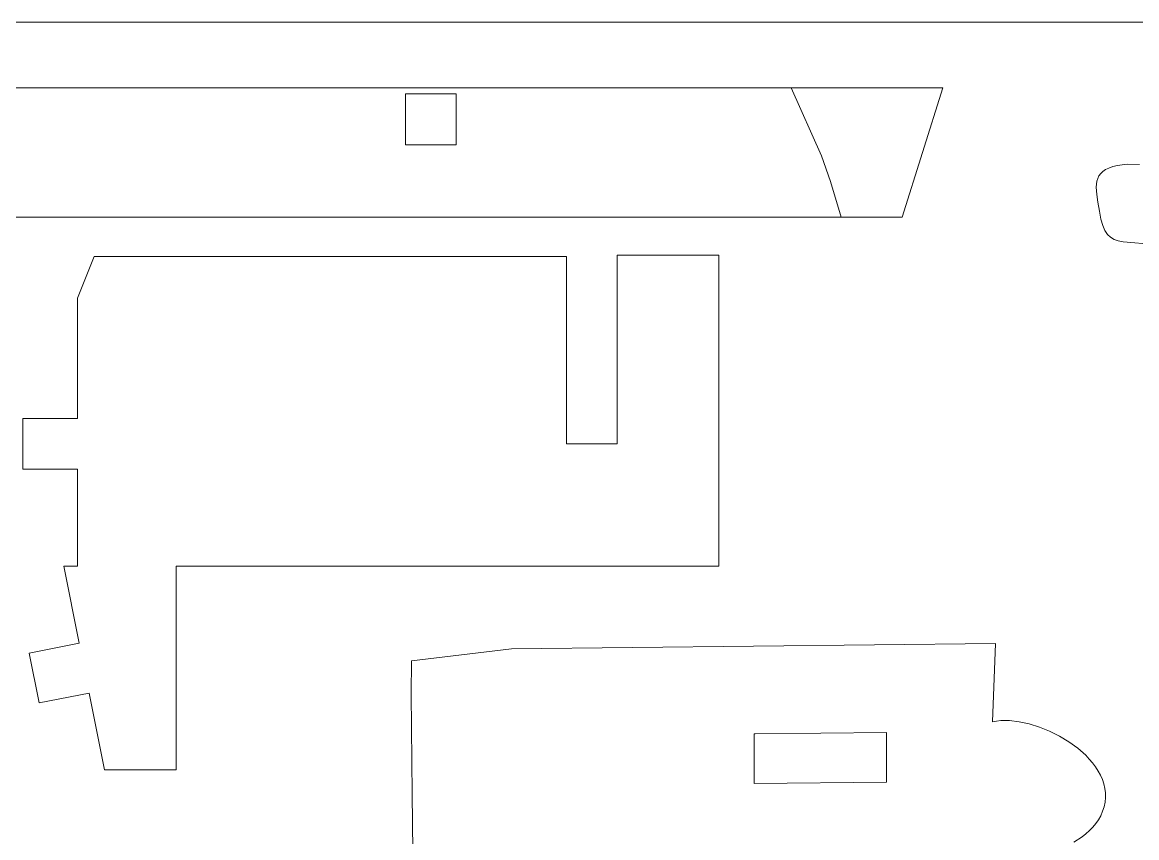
# Model space of a CAD drawing. Header units: centimetres. Extents: x -43.9 to 43.9, y -33.6 to 33.6.
# Drawn here: x -7.45 to -0.8, y -15.82 to -10.96 of the extents above; entities that cross this region are included whole.
import ezdxf

# ---------------------------------------------------------------- set-up
doc = ezdxf.new("R2010")
doc.units = ezdxf.units.CM
doc.header["$MEASUREMENT"] = 0
doc.layers.add('Camada 1', color=7, linetype='Continuous')

msp = doc.modelspace()

# ---------------------------------------------------------------- linework, layer by layer
at = {"layer": 'Camada 1', "color": 4, "lineweight": 9}
msp.add_open_spline([(-25.07839, -10.96024), (-25.07839, -10.96024), (43.9416, -10.96024), (43.9416, -10.96024)], degree=3, dxfattribs=at)
at = {"layer": 'Camada 1', "color": 3, "lineweight": 9}
for points in [[(-2.86402, -11.35055), (-2.86402, -11.35055), (-10.82255, -11.35055), (-10.82255, -11.35055)], [(-1.95978, -11.35055), (-1.95978, -11.35055), (-2.86402, -11.35055), (-2.86402, -11.35055)], [(-2.20115, -12.1219), (-2.20115, -12.1219), (-1.95978, -11.35055), (-1.95978, -11.35055)], [(-0.96805, -11.8297), (-0.96805, -11.8297), (-0.98801, -11.83938), (-0.98801, -11.83938)], [(-0.94425, -11.82134), (-0.94425, -11.82134), (-0.96805, -11.8297), (-0.96805, -11.8297)], [(-0.91635, -11.81428), (-0.91635, -11.81428), (-0.94425, -11.82134), (-0.94425, -11.82134)], [(-0.88849, -11.80985), (-0.88849, -11.80985), (-0.91635, -11.81428), (-0.91635, -11.81428)], [(-0.85697, -11.80746), (-0.85697, -11.80746), (-0.88849, -11.80985), (-0.88849, -11.80985)], [(-0.78508, -11.80799), (-0.78508, -11.80799), (-0.85697, -11.80746), (-0.85697, -11.80746)], [(-1.035, -11.89132), (-1.035, -11.89132), (-1.03995, -11.90766), (-1.03995, -11.90766)], [(-1.02762, -11.87634), (-1.02762, -11.87634), (-1.035, -11.89132), (-1.035, -11.89132)], [(-1.01751, -11.86269), (-1.01751, -11.86269), (-1.02762, -11.87634), (-1.02762, -11.87634)], [(-1.00441, -11.85037), (-1.00441, -11.85037), (-1.01751, -11.86269), (-1.01751, -11.86269)], [(-0.98801, -11.83938), (-0.98801, -11.83938), (-1.00441, -11.85037), (-1.00441, -11.85037)], [(-1.04273, -11.92534), (-1.04273, -11.92534), (-1.04361, -11.94438), (-1.04361, -11.94438)], [(-1.04361, -11.94438), (-1.04361, -11.94438), (-1.04086, -11.98656), (-1.04086, -11.98656)], [(-1.03995, -11.90766), (-1.03995, -11.90766), (-1.04273, -11.92534), (-1.04273, -11.92534)], [(-1.04086, -11.98656), (-1.04086, -11.98656), (-1.03391, -12.03425), (-1.03391, -12.03425)], [(-1.03391, -12.03425), (-1.03391, -12.03425), (-1.02501, -12.08749), (-1.02501, -12.08749)], [(-1.02501, -12.08749), (-1.02501, -12.08749), (-1.01581, -12.1347), (-1.01581, -12.1347)], [(-11.10254, -12.12185), (-11.10254, -12.12185), (-2.56531, -12.1219), (-2.56531, -12.1219)], [(-2.56531, -12.1219), (-2.56531, -12.1219), (-2.20115, -12.1219), (-2.20115, -12.1219)], [(-1.01581, -12.1347), (-1.01581, -12.1347), (-1.00498, -12.1728), (-1.00498, -12.1728)], [(-1.00498, -12.1728), (-1.00498, -12.1728), (-0.99213, -12.20286), (-0.99213, -12.20286)], [(-0.99213, -12.20286), (-0.99213, -12.20286), (-0.97687, -12.22593), (-0.97687, -12.22593)], [(-0.97687, -12.22593), (-0.97687, -12.22593), (-0.95883, -12.24304), (-0.95883, -12.24304)], [(-0.95883, -12.24304), (-0.95883, -12.24304), (-0.93762, -12.25524), (-0.93762, -12.25524)], [(-0.93762, -12.25524), (-0.93762, -12.25524), (-0.91288, -12.26357), (-0.91288, -12.26357)], [(-0.91288, -12.26357), (-0.91288, -12.26357), (-0.88422, -12.26909), (-0.88422, -12.26909)], [(-0.88422, -12.26909), (-0.88422, -12.26909), (-0.81361, -12.27585), (-0.81361, -12.27585)], [(-0.81361, -12.27585), (-0.81361, -12.27585), (-0.72278, -12.28388), (-0.72278, -12.28388)], [(-7.12379, -12.60654), (-7.12379, -12.60654), (-7.02422, -12.35733), (-7.02422, -12.35733)], [(-7.02422, -12.35733), (-7.02422, -12.35733), (-4.20589, -12.35733), (-4.20589, -12.35733)], [(-4.20589, -12.35733), (-4.20589, -12.35733), (-4.20582, -13.47495), (-4.20582, -13.47495)], [(-3.90238, -13.47495), (-3.90238, -13.47495), (-3.90238, -12.34908), (-3.90238, -12.34908)], [(-3.90238, -12.34908), (-3.90238, -12.34908), (-3.29548, -12.34908), (-3.29548, -12.34908)], [(-3.29548, -12.34908), (-3.29548, -12.34908), (-3.29548, -14.20572), (-3.29548, -14.20572)], [(-7.12379, -13.32323), (-7.12379, -13.32323), (-7.12379, -12.60654), (-7.12379, -12.60654)], [(-7.44972, -13.62668), (-7.44972, -13.62668), (-7.44972, -13.32323), (-7.44972, -13.32323)], [(-7.44972, -13.32323), (-7.44972, -13.32323), (-7.12379, -13.32323), (-7.12379, -13.32323)], [(-4.20582, -13.47495), (-4.20582, -13.47495), (-3.90238, -13.47495), (-3.90238, -13.47495)], [(-7.12379, -13.62668), (-7.12379, -13.62668), (-7.44972, -13.62668), (-7.44972, -13.62668)], [(-7.12379, -14.20572), (-7.12379, -14.20572), (-7.12379, -13.62668), (-7.12379, -13.62668)], [(-7.11318, -14.66384), (-7.11318, -14.66384), (-7.20471, -14.20572), (-7.20471, -14.20572)], [(-7.20471, -14.20572), (-7.20471, -14.20572), (-7.12379, -14.20572), (-7.12379, -14.20572)], [(-3.29548, -14.20572), (-3.29548, -14.20572), (-6.53486, -14.20572), (-6.53486, -14.20572)], [(-6.53486, -14.20572), (-6.53486, -14.20572), (-6.53486, -15.41952), (-6.53486, -15.41952)], [(-7.41074, -14.7233), (-7.41074, -14.7233), (-7.11318, -14.66384), (-7.11318, -14.66384)], [(-1.64538, -14.66597), (-1.64538, -14.66597), (-4.53298, -14.69833), (-4.53298, -14.69833)], [(-1.6628, -15.1336), (-1.6628, -15.1336), (-1.64538, -14.66597), (-1.64538, -14.66597)], [(-7.35128, -15.02087), (-7.35128, -15.02087), (-7.41074, -14.7233), (-7.41074, -14.7233)], [(-4.53298, -14.69833), (-4.53298, -14.69833), (-5.13014, -14.77043), (-5.13014, -14.77043)], [(-5.13014, -14.77043), (-5.13014, -14.77043), (-5.13091, -14.96884), (-5.13091, -14.96884)], [(-7.05371, -14.9614), (-7.05371, -14.9614), (-7.35128, -15.02087), (-7.35128, -15.02087)], [(-6.96218, -15.41952), (-6.96218, -15.41952), (-7.05371, -14.9614), (-7.05371, -14.9614)], [(-5.13091, -14.96884), (-5.13091, -14.96884), (-5.12997, -15.16725), (-5.12997, -15.16725)], [(-1.63915, -15.12898), (-1.63915, -15.12898), (-1.6628, -15.1336), (-1.6628, -15.1336)], [(-1.61414, -15.12622), (-1.61414, -15.12622), (-1.63915, -15.12898), (-1.63915, -15.12898)], [(-1.56063, -15.12608), (-1.56063, -15.12608), (-1.61414, -15.12622), (-1.61414, -15.12622)], [(-1.50353, -15.13273), (-1.50353, -15.13273), (-1.56063, -15.12608), (-1.56063, -15.12608)], [(-1.44406, -15.14575), (-1.44406, -15.14575), (-1.50353, -15.13273), (-1.50353, -15.13273)], [(-1.38348, -15.16469), (-1.38348, -15.16469), (-1.44406, -15.14575), (-1.44406, -15.14575)], [(-5.12997, -15.16725), (-5.12997, -15.16725), (-5.12638, -15.56405), (-5.12638, -15.56405)], [(-1.32301, -15.18912), (-1.32301, -15.18912), (-1.38348, -15.16469), (-1.38348, -15.16469)], [(-1.2639, -15.21862), (-1.2639, -15.21862), (-1.32301, -15.18912), (-1.32301, -15.18912)], [(-1.20736, -15.25274), (-1.20736, -15.25274), (-1.2639, -15.21862), (-1.2639, -15.21862)], [(-1.15467, -15.29105), (-1.15467, -15.29105), (-1.20736, -15.25274), (-1.20736, -15.25274)], [(-1.10705, -15.3331), (-1.10705, -15.3331), (-1.15467, -15.29105), (-1.15467, -15.29105)], [(-1.08551, -15.35539), (-1.08551, -15.35539), (-1.10705, -15.3331), (-1.10705, -15.3331)], [(-1.06572, -15.37846), (-1.06572, -15.37846), (-1.08551, -15.35539), (-1.08551, -15.35539)], [(-6.53486, -15.41952), (-6.53486, -15.41952), (-6.96218, -15.41952), (-6.96218, -15.41952)], [(-1.04781, -15.40225), (-1.04781, -15.40225), (-1.06572, -15.37846), (-1.06572, -15.37846)], [(-1.03193, -15.42671), (-1.03193, -15.42671), (-1.04781, -15.40225), (-1.04781, -15.40225)], [(-1.01826, -15.45178), (-1.01826, -15.45178), (-1.03193, -15.42671), (-1.03193, -15.42671)], [(-1.00693, -15.4774), (-1.00693, -15.4774), (-1.01826, -15.45178), (-1.01826, -15.45178)], [(-0.99811, -15.50353), (-0.99811, -15.50353), (-1.00693, -15.4774), (-1.00693, -15.4774)], [(-0.99195, -15.5301), (-0.99195, -15.5301), (-0.99811, -15.50353), (-0.99811, -15.50353)], [(-0.98859, -15.55707), (-0.98859, -15.55707), (-0.99195, -15.5301), (-0.99195, -15.5301)], [(-0.98822, -15.58438), (-0.98822, -15.58438), (-0.98859, -15.55707), (-0.98859, -15.55707)], [(-5.12638, -15.56405), (-5.12638, -15.56405), (-5.11506, -16.41396), (-5.11506, -16.41396)], [(-0.99698, -15.63979), (-0.99698, -15.63979), (-0.99096, -15.61196), (-0.99096, -15.61196)], [(-0.99096, -15.61196), (-0.99096, -15.61196), (-0.98822, -15.58438), (-0.98822, -15.58438)], [(-1.03103, -15.71762), (-1.03103, -15.71762), (-1.0174, -15.69321), (-1.0174, -15.69321)], [(-1.0174, -15.69321), (-1.0174, -15.69321), (-1.00601, -15.66728), (-1.00601, -15.66728)], [(-1.00601, -15.66728), (-1.00601, -15.66728), (-0.99698, -15.63979), (-0.99698, -15.63979)], [(-1.06444, -15.76212), (-1.06444, -15.76212), (-1.04675, -15.74058), (-1.04675, -15.74058)], [(-1.04675, -15.74058), (-1.04675, -15.74058), (-1.03103, -15.71762), (-1.03103, -15.71762)], [(-1.17817, -15.85032), (-1.17817, -15.85032), (-1.12813, -15.81874), (-1.12813, -15.81874)], [(-1.12813, -15.81874), (-1.12813, -15.81874), (-1.10526, -15.80115), (-1.10526, -15.80115)], [(-1.10526, -15.80115), (-1.10526, -15.80115), (-1.08398, -15.78229), (-1.08398, -15.78229)], [(-1.08398, -15.78229), (-1.08398, -15.78229), (-1.06444, -15.76212), (-1.06444, -15.76212)]]:
    msp.add_open_spline(points, degree=3, dxfattribs=at)
at = {"layer": 'Camada 1', "color": 1, "lineweight": 9}
for points in [[(-2.68396, -11.75763), (-2.68396, -11.75763), (-2.86402, -11.35055), (-2.86402, -11.35055)], [(-2.63058, -11.91029), (-2.63058, -11.91029), (-2.68396, -11.75763), (-2.68396, -11.75763)], [(-2.56531, -12.1219), (-2.56531, -12.1219), (-2.63058, -11.91029), (-2.63058, -11.91029)]]:
    msp.add_open_spline(points, degree=3, dxfattribs=at)
at = {"layer": 'Camada 1', "lineweight": 9}
for points in [[(-5.16616, -11.38733), (-5.16616, -11.38733), (-5.16616, -11.69078), (-5.16616, -11.69078)], [(-4.86271, -11.38733), (-4.86271, -11.38733), (-5.16616, -11.38733), (-5.16616, -11.38733)], [(-4.86271, -11.69078), (-4.86271, -11.69078), (-4.86271, -11.38733), (-4.86271, -11.38733)], [(-5.16616, -11.69078), (-5.16616, -11.69078), (-4.86271, -11.69078), (-4.86271, -11.69078)], [(-3.08504, -15.20532), (-3.08504, -15.20532), (-3.07914, -15.20521), (-3.07914, -15.20521)], [(-3.08487, -15.50127), (-3.08487, -15.50127), (-3.08504, -15.20532), (-3.08504, -15.20532)], [(-3.07914, -15.20521), (-3.07914, -15.20521), (-2.29463, -15.19782), (-2.29463, -15.19782)], [(-2.29463, -15.19782), (-2.29463, -15.19782), (-2.29491, -15.49383), (-2.29491, -15.49383)], [(-2.29491, -15.49383), (-2.29491, -15.49383), (-3.08487, -15.50127), (-3.08487, -15.50127)]]:
    msp.add_open_spline(points, degree=3, dxfattribs=at)

doc.saveas('drawing.dxf')
